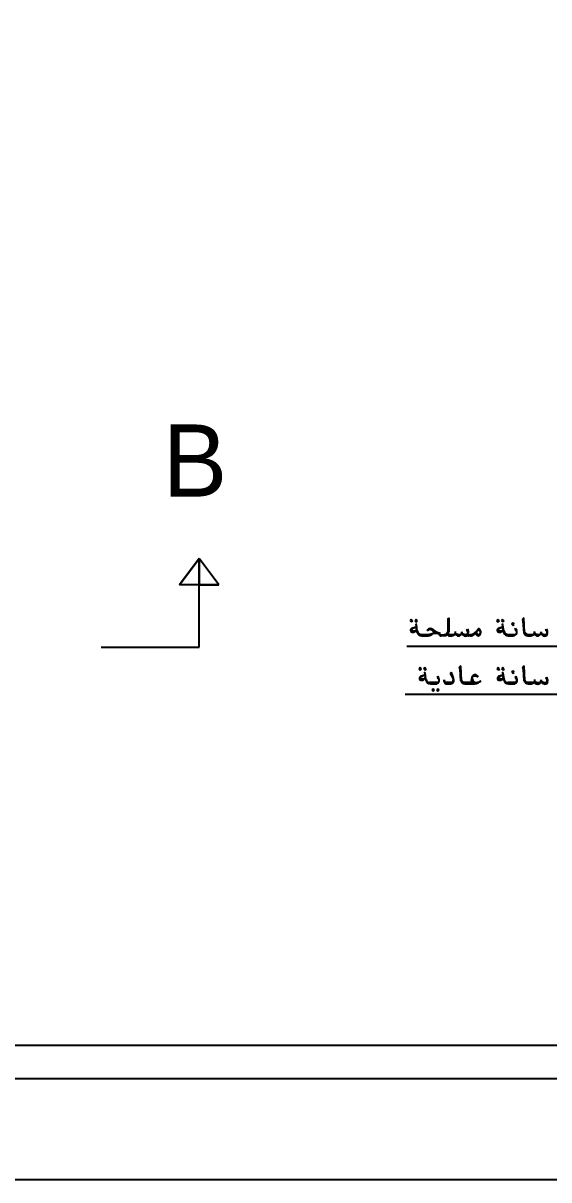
# Model space of a CAD drawing. Header units: millimetres. Extents: x -23396 to 106750, y 116 to 66281.
# Drawn here: x 77023 to 80931, y 33901 to 42500 of the extents above; entities that cross this region are included whole.
import ezdxf

# ---------------------------------------------------------------- set-up
doc = ezdxf.new("R2010")
doc.units = ezdxf.units.MM

# ---------------------------------------------------------------- blocks, each defined once
blk = doc.blocks.new('u14 shaft')
at = {"color": 0}
for p, q in [((-19317.98, -374.115), (-19326.43, -384.65)), ((-19326.43, -384.65), (-19315.83, -395.265)), ((-19309.48, -391), (-19322.18, -380.45)), ((-19305.28, -386.78), (-19317.98, -374.115)), ((-19315.83, -395.265), (-19305.28, -386.78)), ((-19275.63, -374.115), (-19286.23, -384.65)), ((-19286.23, -384.65), (-19273.53, -395.265)), ((-19269.28, -391), (-19281.98, -380.45)), ((-19265.03, -386.78), (-19275.63, -374.115)), ((-19273.53, -395.265), (-19265.03, -386.78)), ((-18998.33, -365.635), (-18994.13, -359.3)), ((-18998.33, -467.2), (-18998.33, -365.635)), ((-18994.13, -359.3), (-18994.13, -479.95)), ((-18568.68, -374.115), (-18579.23, -384.65)), ((-18579.23, -384.65), (-18566.53, -395.265)), ((-18562.33, -391), (-18572.88, -380.45)), ((-18555.98, -386.78), (-18568.68, -374.115)), ((-18566.53, -395.265), (-18555.98, -386.78)), ((-18528.43, -374.115), (-18536.93, -384.65)), ((-18536.93, -384.65), (-18526.33, -395.265)), ((-18519.98, -391), (-18532.68, -380.45)), ((-18515.73, -386.78), (-18528.43, -374.115)), ((-18526.33, -395.265), (-18515.73, -386.78)), ((-18348.53, -365.635), (-18356.98, -380.45)), ((-18356.98, -380.45), (-18350.63, -393.13)), ((-18348.53, -388.935), (-18350.63, -371.985)), ((-18350.63, -393.13), (-18344.28, -484.15)), ((-18344.28, -359.3), (-18348.53, -365.635)), ((-18340.08, -488.345), (-18348.53, -388.935)), ((-18337.93, -484.15), (-18344.28, -359.3)), ((-19317.98, -473.53), (-19320.08, -465.135)), ((-19313.73, -477.815), (-19317.98, -473.53)), ((-19290.43, -479.95), (-19313.73, -477.815)), ((-19311.63, -484.15), (-19292.58, -484.15)), ((-19275.63, -439.7), (-19307.38, -448.185)), ((-19307.38, -450.245), (-19275.63, -441.85)), ((-19292.58, -473.53), (-19305.28, -473.53)), ((-19273.53, -420.615), (-19279.88, -412.215)), ((-19279.88, -412.215), (-19269.28, -486.285)), ((-19275.63, -441.85), (-19275.63, -439.7)), ((-19267.18, -473.53), (-19273.53, -420.615)), ((-19250.23, -505.3), (-19260.83, -494.77)), ((-19106.28, -488.345), (-19171.93, -509.565)), ((-19074.53, -496.83), (-19099.93, -490.48)), ((-19074.53, -503.165), (-19068.18, -492.615)), ((-18833.23, -460.865), (-18841.73, -469.33)), ((-18769.73, -492.615), (-18782.43, -505.3)), ((-18746.48, -473.53), (-18769.73, -498.965)), ((-18744.33, -515.915), (-18767.63, -492.615)), ((-18761.28, -492.615), (-18744.33, -509.565)), ((-18735.88, -463), (-18746.48, -469.33)), ((-18727.43, -465.135), (-18735.88, -463)), ((-18721.08, -475.68), (-18727.43, -465.135)), ((-18570.78, -473.53), (-18570.78, -465.135)), ((-18564.43, -477.815), (-18570.78, -473.53)), ((-18541.13, -479.95), (-18564.43, -477.815)), ((-18564.43, -484.15), (-18543.28, -484.15)), ((-18528.43, -439.7), (-18558.08, -448.185)), ((-18558.08, -450.245), (-18528.43, -441.85)), ((-18545.38, -473.53), (-18555.98, -473.53)), ((-18526.33, -420.615), (-18530.58, -412.215)), ((-18530.58, -412.215), (-18519.98, -486.285)), ((-18528.43, -441.85), (-18528.43, -439.7)), ((-18517.88, -473.53), (-18526.33, -420.615)), ((-18500.93, -505.3), (-18511.53, -494.77)), ((-18439.53, -403.735), (-18450.13, -412.215)), ((-18450.13, -412.215), (-18437.43, -424.9)), ((-18433.18, -420.615), (-18445.88, -407.95)), ((-18428.98, -416.415), (-18439.53, -403.735)), ((-18437.43, -424.9), (-18428.98, -416.415)), ((-18416.28, -452.38), (-18422.63, -460.865)), ((-18418.38, -456.65), (-18412.03, -465.135)), ((-18412.03, -465.135), (-18405.68, -475.68)), ((-18149.58, -460.865), (-18158.03, -469.33)), ((-19235.43, -509.565), (-19250.23, -505.3)), ((-19182.48, -505.3), (-19235.43, -505.3)), ((-19222.73, -509.565), (-19235.43, -509.565)), ((-19171.93, -509.565), (-19229.08, -509.565)), ((-19229.08, -515.915), (-19216.38, -515.915)), ((-19222.73, -515.915), (-19182.48, -515.915)), ((-19074.53, -505.3), (-19034.33, -505.3)), ((-19025.88, -509.565), (-19068.18, -509.565)), ((-19030.08, -515.915), (-19063.98, -515.915)), ((-18956.03, -505.3), (-18998.33, -505.3)), ((-18960.23, -509.565), (-18994.13, -509.565)), ((-18987.78, -515.915), (-18966.58, -515.915)), ((-18833.23, -505.3), (-18809.98, -505.3)), ((-18799.38, -509.565), (-18826.88, -509.565)), ((-18807.83, -515.915), (-18820.53, -515.915)), ((-18782.43, -505.3), (-18799.38, -509.565)), ((-18744.33, -509.565), (-18737.98, -511.65)), ((-18737.98, -511.65), (-18729.53, -509.565)), ((-18729.53, -509.565), (-18723.18, -501.1)), ((-18486.13, -509.565), (-18500.93, -505.3)), ((-18420.48, -505.3), (-18486.13, -505.3)), ((-18473.43, -509.565), (-18486.13, -509.565)), ((-18426.83, -509.565), (-18479.78, -509.565)), ((-18479.78, -515.915), (-18467.08, -515.915)), ((-18473.43, -515.915), (-18435.33, -515.915)), ((-18418.38, -507.43), (-18426.83, -509.565)), ((-18270.23, -505.3), (-18314.68, -505.3)), ((-18274.43, -509.565), (-18308.33, -509.565)), ((-18308.33, -515.915), (-18295.63, -515.915)), ((-18301.98, -515.915), (-18280.78, -515.915)), ((-19356.08, -604.8), (-17770.53, -604.8)), ((-19241.78, -788.965), (-19250.23, -799.515)), ((-19250.23, -799.515), (-19239.63, -812.27)), ((-19233.28, -805.845), (-19245.98, -795.315)), ((-19229.08, -801.65), (-19241.78, -788.965)), ((-19201.53, -788.965), (-19210.03, -799.515)), ((-19210.03, -799.515), (-19197.33, -812.27)), ((-19193.08, -805.845), (-19205.78, -795.315)), ((-19188.83, -801.65), (-19201.53, -788.965)), ((-18896.73, -780.5), (-18903.08, -795.315)), ((-18903.08, -795.315), (-18898.88, -807.98)), ((-18890.38, -776.23), (-18896.73, -780.5)), ((-18894.63, -803.785), (-18896.73, -786.83)), ((-18884.03, -901.15), (-18890.38, -776.23)), ((-18566.53, -788.965), (-18577.13, -799.515)), ((-18577.13, -799.515), (-18564.43, -812.27)), ((-18560.18, -805.845), (-18572.88, -795.315)), ((-18555.98, -801.65), (-18566.53, -788.965)), ((-18526.33, -788.965), (-18536.93, -799.515)), ((-18536.93, -799.515), (-18524.23, -812.27)), ((-18519.98, -805.845), (-18530.58, -795.315)), ((-18513.63, -801.65), (-18526.33, -788.965)), ((-18348.53, -780.5), (-18354.88, -795.315)), ((-18354.88, -795.315), (-18350.63, -807.98)), ((-18342.18, -776.23), (-18348.53, -780.5)), ((-18346.43, -803.785), (-18348.53, -786.83)), ((-18335.83, -901.15), (-18342.18, -776.23)), ((-19241.78, -888.465), (-19243.88, -879.985)), ((-19237.53, -892.665), (-19241.78, -888.465)), ((-19239.63, -812.27), (-19229.08, -801.65)), ((-19214.23, -894.8), (-19237.53, -892.665)), ((-19237.53, -899.015), (-19216.38, -899.015)), ((-19201.53, -856.7), (-19231.18, -865.185)), ((-19231.18, -865.185), (-19201.53, -856.7)), ((-19218.48, -888.465), (-19229.08, -888.465)), ((-19197.33, -835.55), (-19203.68, -829.15)), ((-19203.68, -829.15), (-19193.08, -901.15)), ((-19197.33, -812.27), (-19188.83, -801.65)), ((-19190.98, -888.465), (-19197.33, -835.55)), ((-19089.38, -867.25), (-19095.73, -875.715)), ((-19091.48, -871.515), (-19085.13, -879.985)), ((-19085.13, -879.985), (-19078.78, -892.665)), ((-18972.93, -831.28), (-18981.43, -841.885)), ((-18977.18, -837.615), (-18960.23, -869.38)), ((-18898.88, -807.98), (-18890.38, -901.15)), ((-18888.28, -903.285), (-18894.63, -803.785)), ((-18568.68, -888.465), (-18568.68, -879.985)), ((-18564.43, -892.665), (-18568.68, -888.465)), ((-18564.43, -812.27), (-18555.98, -801.65)), ((-18539.03, -894.8), (-18564.43, -892.665)), ((-18562.33, -899.015), (-18541.13, -899.015)), ((-18526.33, -856.7), (-18558.08, -865.185)), ((-18555.98, -865.185), (-18526.33, -856.7)), ((-18543.28, -888.465), (-18555.98, -888.465)), ((-18524.23, -835.55), (-18528.43, -829.15)), ((-18528.43, -829.15), (-18519.98, -901.15)), ((-18524.23, -812.27), (-18513.63, -801.65)), ((-18515.73, -888.465), (-18524.23, -835.55)), ((-18439.53, -818.6), (-18448.03, -829.15)), ((-18448.03, -829.15), (-18435.33, -839.75)), ((-18431.08, -835.55), (-18443.78, -822.8)), ((-18426.83, -831.28), (-18439.53, -818.6)), ((-18435.33, -839.75), (-18426.83, -831.28)), ((-18414.13, -867.25), (-18422.63, -875.715)), ((-18416.28, -871.515), (-18409.93, -879.985)), ((-18409.93, -879.985), (-18405.68, -892.665)), ((-18350.63, -807.98), (-18342.18, -901.15)), ((-18340.08, -903.285), (-18346.43, -803.785)), ((-18147.43, -875.715), (-18155.93, -884.2)), ((-19174.03, -920.165), (-19184.63, -909.615)), ((-19159.23, -924.435), (-19174.03, -920.165)), ((-19093.58, -920.165), (-19159.23, -920.165)), ((-19146.53, -924.435), (-19159.23, -924.435)), ((-19097.83, -924.435), (-19152.88, -924.435)), ((-19152.88, -930.765), (-19140.18, -930.765)), ((-19146.53, -930.765), (-19108.43, -930.765)), ((-19129.58, -973.08), (-19140.18, -981.55)), ((-19140.18, -981.55), (-19127.48, -994.3)), ((-19123.23, -987.9), (-19133.83, -977.35)), ((-19116.88, -983.68), (-19129.58, -973.08)), ((-19127.48, -994.3), (-19116.88, -983.68)), ((-19091.48, -922.3), (-19097.83, -924.435)), ((-19089.38, -973.08), (-19097.83, -981.55)), ((-19097.83, -981.55), (-19087.23, -994.3)), ((-19080.88, -987.9), (-19093.58, -977.35)), ((-19076.68, -983.68), (-19089.38, -973.08)), ((-19087.23, -994.3), (-19076.68, -983.68)), ((-18970.83, -920.165), (-19019.53, -920.165)), ((-18972.93, -924.435), (-19011.03, -924.435)), ((-19011.03, -930.765), (-18977.18, -930.765)), ((-18784.58, -920.165), (-18860.78, -920.165)), ((-18761.28, -924.435), (-18854.43, -924.435)), ((-18854.43, -930.765), (-18843.83, -930.765)), ((-18848.08, -930.765), (-18771.88, -930.765)), ((-18500.93, -920.165), (-18511.53, -909.615)), ((-18486.13, -924.435), (-18500.93, -920.165)), ((-18471.28, -924.435), (-18486.13, -924.435)), ((-18420.48, -920.165), (-18483.98, -920.165)), ((-18424.73, -924.435), (-18477.63, -924.435)), ((-18477.63, -930.765), (-18467.08, -930.765)), ((-18471.28, -930.765), (-18433.18, -930.765)), ((-18416.28, -922.3), (-18424.73, -924.435)), ((-18270.23, -920.165), (-18312.53, -920.165)), ((-18272.33, -924.435), (-18306.18, -924.435)), ((-18306.18, -930.765), (-18295.63, -930.765)), ((-18299.83, -930.765), (-18278.68, -930.765)), ((-17614.03, -1023.935), (-19370.88, -1023.935))]:
    blk.add_line(p, q, dxfattribs=at)
for points in [[(-19307.38, -447.215), (-19318.48, -450.795), (-19325.53, -461.82), (-19324.13, -473.475)], [(-19324.13, -474.925), (-19322.73, -480.905), (-19317.08, -484.905), (-19311.08, -484.01)], [(-19306.48, -448.395), (-19312.13, -449.56), (-19316.18, -454.655), (-19315.83, -460.44)], [(-19315.83, -460.44), (-19315.48, -466.155), (-19311.08, -470.78), (-19305.43, -471.395)], [(-19293.28, -473.475), (-19286.23, -474.025), (-19279.18, -471.395), (-19274.23, -466.3)], [(-19292.03, -481.325), (-19283.73, -479.335), (-19277.23, -473.195), (-19274.73, -465.135)], [(-19268.03, -484.5), (-19263.28, -502.405), (-19246.73, -514.61), (-19228.38, -513.78)], [(-19266.63, -472.435), (-19263.48, -491.24), (-19246.38, -504.47), (-19227.48, -503.095)], [(-19181.08, -503.095), (-19157.28, -503.92), (-19133.83, -497.235), (-19114.08, -484.01)], [(-19153.38, -452.38), (-19165.73, -452.17), (-19176.88, -459.895), (-19180.93, -471.465)], [(-19134.33, -469.12), (-19147.58, -457.285), (-19168.03, -458.31), (-19180.23, -471.465)], [(-19134.68, -462.93), (-19142.98, -456.86), (-19153.73, -455.08), (-19163.63, -458.095)], [(-19132.08, -460.725), (-19138.03, -455.485), (-19145.63, -452.52), (-19153.58, -452.38)], [(-19120.58, -495.385), (-19128.68, -496.62), (-19136.48, -499.51), (-19143.53, -503.85)], [(-19134.68, -462.1), (-19123.08, -471.395), (-19110.73, -479.81), (-19097.68, -487.185)], [(-19133.83, -468.36), (-19127.48, -473.885), (-19120.78, -478.7), (-19113.38, -482.775)], [(-19131.33, -461.555), (-19113.38, -477.745), (-19090.78, -488.205), (-19066.78, -491.45)], [(-19073.33, -502.83), (-19087.43, -495.72), (-19103.48, -493.18), (-19118.98, -495.65)], [(-19033.43, -503.165), (-19024.08, -503.235), (-19015.13, -499.585), (-19008.58, -492.97)], [(-19023.58, -510.89), (-19007.68, -507.575), (-18995.73, -494.13), (-18994.28, -477.885)], [(-19008.58, -492.97), (-19002.08, -486.355), (-18998.33, -477.395), (-18998.33, -468.095)], [(-19004.33, -503.585), (-18997.83, -496.97), (-18994.13, -488.01), (-18994.13, -478.63)], [(-18957.78, -509.3), (-18950.53, -508.33), (-18944.18, -504.47), (-18939.78, -498.615)], [(-18954.78, -503.095), (-18942.98, -501.86), (-18934.13, -491.52), (-18934.83, -479.67)], [(-18941.93, -502.76), (-18936.43, -496.145), (-18933.98, -487.445), (-18935.23, -478.91)], [(-18939.28, -494.06), (-18934.83, -506.675), (-18923.03, -515.37), (-18909.63, -515.845)], [(-18938.73, -494.89), (-18925.48, -500.48), (-18911.38, -503.305), (-18897.08, -503.165)], [(-18909.63, -515.845), (-18896.23, -516.395), (-18883.88, -508.755), (-18878.43, -496.48)], [(-18897.48, -503.165), (-18890.73, -503.095), (-18884.58, -499.105), (-18881.58, -492.97)], [(-18881.58, -491.59), (-18879.83, -487.94), (-18878.58, -483.935), (-18878.08, -479.88)], [(-18879.13, -495.105), (-18877.68, -490.55), (-18877.33, -485.735), (-18877.88, -480.975)], [(-18878.93, -496.62), (-18873.98, -507.575), (-18863.43, -514.945), (-18851.43, -515.845)], [(-18877.33, -494.625), (-18866.93, -501.03), (-18854.78, -503.92), (-18842.58, -503.025)], [(-18851.08, -517.91), (-18836.98, -519.02), (-18824.43, -508.685), (-18822.83, -494.625)], [(-18846.28, -511.225), (-18838.38, -509.85), (-18831.48, -505.155), (-18827.08, -498.42)], [(-18843.48, -503.165), (-18834.68, -502.475), (-18827.63, -495.385), (-18826.88, -486.425)], [(-18826.88, -486.425), (-18826.38, -477.535), (-18832.38, -469.545), (-18841.18, -467.605)], [(-18825.13, -477.675), (-18827.08, -472.65), (-18830.08, -468.095), (-18833.78, -464.235)], [(-18823.03, -493.585), (-18821.63, -481.185), (-18824.63, -468.645), (-18831.68, -458.235)], [(-18809.63, -504.965), (-18781.03, -502.335), (-18755.48, -485.525), (-18741.88, -460.18)], [(-18807.13, -515.915), (-18792.53, -515.985), (-18778.38, -509.85), (-18768.53, -498.965)], [(-18756.88, -483.25), (-18755.83, -493.725), (-18747.53, -502), (-18737.13, -503.095)], [(-18730.08, -467.955), (-18735.53, -466.23), (-18741.53, -467.605), (-18745.78, -471.535)], [(-18735.73, -454.515), (-18738.53, -454.8), (-18740.98, -456.315), (-18742.58, -458.59)], [(-18737.28, -503.165), (-18731.48, -503.305), (-18726.03, -500.625), (-18722.48, -495.86)], [(-18728.13, -457.285), (-18730.08, -455.275), (-18732.88, -454.32), (-18735.73, -454.515)], [(-18732.18, -516.32), (-18723.18, -509.445), (-18717.53, -498.965), (-18716.83, -487.66)], [(-18719.33, -480.02), (-18720.38, -474.29), (-18724.43, -469.755), (-18730.08, -467.955)], [(-18716.83, -487.66), (-18716.13, -476.3), (-18720.38, -465.205), (-18728.48, -457.285)], [(-18722.48, -495.86), (-18718.93, -491.17), (-18718.08, -485.05), (-18719.83, -479.455)], [(-18558.08, -447.215), (-18569.18, -450.795), (-18576.23, -461.82), (-18574.83, -473.475)], [(-18574.83, -474.925), (-18573.43, -480.905), (-18567.78, -484.905), (-18561.78, -484.01)], [(-18557.18, -448.395), (-18562.83, -449.56), (-18566.93, -454.655), (-18566.53, -460.44)], [(-18566.53, -460.44), (-18566.18, -466.155), (-18561.78, -470.78), (-18556.13, -471.395)], [(-18543.98, -473.475), (-18536.93, -474.025), (-18529.88, -471.395), (-18524.93, -466.3)], [(-18542.73, -481.325), (-18534.43, -479.335), (-18527.93, -473.195), (-18525.43, -465.135)], [(-18518.73, -484.5), (-18513.98, -502.405), (-18497.43, -514.61), (-18479.08, -513.78)], [(-18517.33, -472.435), (-18514.18, -491.24), (-18497.08, -504.47), (-18478.18, -503.095)], [(-18434.98, -513.78), (-18420.48, -514.115), (-18407.78, -504.345), (-18404.43, -490.215)], [(-18403.93, -481.875), (-18407.78, -473.265), (-18413.63, -465.68), (-18421.03, -459.895)], [(-18419.43, -503.165), (-18414.13, -503.165), (-18409.23, -500.555), (-18406.23, -496.145)], [(-18404.43, -491.805), (-18401.63, -477.25), (-18406.03, -462.24), (-18416.28, -451.55)], [(-18406.23, -496.145), (-18403.23, -491.735), (-18402.68, -486.07), (-18404.78, -481.255)], [(-18344.13, -484.695), (-18342.18, -502.88), (-18326.48, -516.535), (-18308.13, -515.915)], [(-18338.33, -487.185), (-18333.53, -501.505), (-18319.43, -510.75), (-18304.43, -509.445)], [(-18336.53, -483.53), (-18332.48, -496.075), (-18320.33, -504.135), (-18307.08, -503.095)], [(-18274.08, -509.3), (-18266.88, -508.33), (-18260.33, -504.47), (-18256.28, -498.615)], [(-18268.98, -503.095), (-18257.18, -501.86), (-18248.33, -491.52), (-18249.03, -479.67)], [(-18258.23, -502.76), (-18252.78, -496.145), (-18250.28, -487.445), (-18251.53, -478.91)], [(-18255.58, -494.06), (-18251.18, -506.675), (-18239.33, -515.37), (-18225.93, -515.845)], [(-18252.93, -494.89), (-18239.68, -500.48), (-18225.58, -503.305), (-18211.28, -503.165)], [(-18225.93, -515.845), (-18212.53, -516.395), (-18200.18, -508.755), (-18194.73, -496.48)], [(-18211.68, -503.165), (-18204.93, -503.095), (-18198.78, -499.105), (-18195.78, -492.97)], [(-18195.78, -491.59), (-18194.03, -487.94), (-18192.78, -483.935), (-18192.28, -479.88)], [(-18195.23, -496.62), (-18190.33, -507.575), (-18179.73, -514.945), (-18167.73, -515.845)], [(-18193.68, -494.625), (-18183.28, -501.03), (-18171.08, -503.92), (-18158.93, -503.025)], [(-18193.33, -495.105), (-18191.88, -490.55), (-18191.53, -485.735), (-18192.08, -480.975)], [(-18167.38, -517.91), (-18153.28, -519.02), (-18140.73, -508.685), (-18139.18, -494.625)], [(-18160.48, -511.225), (-18152.58, -509.85), (-18145.68, -505.155), (-18141.28, -498.42)], [(-18157.68, -503.165), (-18148.88, -502.475), (-18141.83, -495.385), (-18141.08, -486.425)], [(-18141.08, -486.425), (-18140.58, -477.535), (-18146.58, -469.545), (-18155.38, -467.605)], [(-18141.48, -477.675), (-18143.38, -472.65), (-18146.38, -468.095), (-18150.08, -464.235)], [(-18139.33, -493.585), (-18137.93, -481.185), (-18140.93, -468.645), (-18147.98, -458.235)], [(-19233.28, -504.205), (-19233.28, -507.29), (-19232.08, -510.255), (-19229.93, -512.46)], [(-19229.93, -512.46), (-19227.68, -514.665), (-19224.68, -515.915), (-19221.68, -515.915)], [(-19181.28, -515.845), (-19167.18, -515.495), (-19153.38, -511.295), (-19141.38, -503.78)], [(-19074.53, -504.205), (-19074.53, -507.29), (-19073.33, -510.255), (-19071.18, -512.46)], [(-19071.18, -512.46), (-19068.93, -514.665), (-19065.93, -515.915), (-19062.93, -515.915)], [(-19029.23, -513.78), (-19019.88, -513.855), (-19010.88, -510.13), (-19004.33, -503.585)], [(-18998.33, -504.205), (-18998.33, -507.29), (-18997.13, -510.255), (-18994.98, -512.46)], [(-18994.98, -512.46), (-18992.73, -514.665), (-18989.73, -515.915), (-18986.73, -515.915)], [(-18964.13, -513.78), (-18955.48, -513.36), (-18947.53, -509.37), (-18941.93, -502.76)], [(-18930.43, -502.265), (-18917.93, -511.505), (-18900.98, -511.985), (-18887.93, -503.445)], [(-18868.73, -505.72), (-18862.38, -510.605), (-18854.23, -512.6), (-18846.28, -511.225)], [(-18831.13, -504.205), (-18831.13, -507.29), (-18829.88, -510.255), (-18827.78, -512.46)], [(-18827.78, -512.46), (-18825.48, -514.665), (-18822.48, -515.915), (-18819.48, -515.915)], [(-18742.78, -513.165), (-18740.13, -516.32), (-18735.53, -516.815), (-18732.38, -514.33)], [(-18483.98, -504.205), (-18483.98, -507.29), (-18482.78, -510.255), (-18480.63, -512.46)], [(-18480.63, -512.46), (-18478.38, -514.665), (-18475.38, -515.915), (-18472.38, -515.915)], [(-18312.53, -504.205), (-18312.53, -507.29), (-18311.33, -510.255), (-18309.18, -512.46)], [(-18309.18, -512.46), (-18306.93, -514.665), (-18303.93, -515.915), (-18300.93, -515.915)], [(-18280.43, -513.78), (-18271.83, -513.36), (-18263.88, -509.37), (-18258.23, -502.76)], [(-18244.63, -502.265), (-18232.13, -511.505), (-18215.18, -511.985), (-18202.13, -503.445)], [(-18182.93, -505.72), (-18176.58, -510.605), (-18168.43, -512.6), (-18160.48, -511.225)], [(-19231.18, -864.215), (-19242.28, -867.725), (-19249.33, -878.82), (-19247.93, -890.46)], [(-19247.93, -889.775), (-19246.53, -895.77), (-19240.88, -899.755), (-19234.88, -898.945)], [(-19230.28, -863.245), (-19235.93, -864.425), (-19240.03, -869.525), (-19239.63, -875.31)], [(-19239.63, -875.31), (-19239.28, -881.025), (-19234.88, -885.715), (-19229.23, -886.265)], [(-19217.08, -888.325), (-19210.03, -888.875), (-19202.98, -886.265), (-19198.03, -881.165)], [(-19215.83, -896.175), (-19207.53, -894.185), (-19201.03, -888.045), (-19198.53, -879.985)], [(-19191.83, -899.35), (-19187.08, -917.27), (-19170.53, -929.46), (-19152.18, -928.63)], [(-19190.43, -889.44), (-19187.28, -908.24), (-19170.13, -921.47), (-19151.28, -920.095)], [(-19077.03, -896.74), (-19080.88, -888.115), (-19086.73, -880.55), (-19094.13, -874.76)], [(-19077.53, -906.655), (-19074.73, -892.12), (-19079.13, -877.09), (-19089.38, -866.42)], [(-19079.33, -910.99), (-19076.33, -906.585), (-19075.78, -901.01), (-19077.88, -896.105)], [(-19035.38, -894.605), (-19037.68, -902.93), (-19036.08, -911.96), (-19030.98, -918.91)], [(-19034.18, -895.345), (-19035.58, -906.035), (-19028.33, -915.95), (-19017.58, -917.75)], [(-18952.33, -899.07), (-18956.38, -877.99), (-18965.53, -858.145), (-18978.78, -841.265)], [(-18950.03, -899.9), (-18953.73, -876.065), (-18960.98, -852.91), (-18971.73, -831.355)], [(-18957.43, -912.245), (-18954.63, -908.645), (-18953.38, -904.115), (-18954.08, -899.635)], [(-18955.83, -921.4), (-18950.88, -915.545), (-18948.78, -907.835), (-18950.03, -900.25)], [(-18890.23, -899.56), (-18888.28, -917.82), (-18872.58, -931.385), (-18854.23, -930.765)], [(-18882.63, -898.38), (-18878.58, -910.92), (-18866.43, -918.985), (-18853.18, -917.96)], [(-18799.38, -894.66), (-18799.93, -904.925), (-18793.93, -914.31), (-18784.38, -918.295)], [(-18790.23, -868.41), (-18794.43, -876.895), (-18796.93, -886.19), (-18797.28, -895.63)], [(-18781.58, -860.775), (-18790.03, -866.895), (-18795.13, -876.825), (-18795.13, -887.355)], [(-18795.13, -887.355), (-18795.13, -897.905), (-18790.03, -907.835), (-18781.58, -913.955)], [(-18780.33, -863.86), (-18788.43, -866.35), (-18793.73, -874.2), (-18793.03, -882.68)], [(-18790.58, -882.755), (-18788.98, -896.245), (-18782.08, -908.645), (-18771.53, -917.2)], [(-18772.23, -851.955), (-18779.83, -854.495), (-18786.18, -860.015), (-18789.68, -867.175)], [(-18749.13, -862.695), (-18758.13, -855.66), (-18770.48, -854.705), (-18780.33, -860.21)], [(-18738.73, -873.175), (-18749.98, -863.79), (-18764.98, -860.705), (-18778.93, -864.83)], [(-18753.68, -854.97), (-18758.98, -850.51), (-18766.38, -849.185), (-18772.93, -851.39)], [(-18737.98, -873.51), (-18741.88, -867.175), (-18746.63, -861.46), (-18752.28, -856.63)], [(-18574.83, -889.775), (-18573.43, -895.77), (-18567.78, -899.755), (-18561.78, -898.945)], [(-18555.98, -864.215), (-18567.08, -867.725), (-18574.13, -878.82), (-18572.73, -890.46)], [(-18555.08, -863.245), (-18560.73, -864.425), (-18564.78, -869.525), (-18564.43, -875.31)], [(-18564.43, -875.31), (-18564.08, -881.025), (-18559.68, -885.715), (-18554.03, -886.265)], [(-18541.88, -888.325), (-18534.78, -888.875), (-18527.73, -886.265), (-18522.83, -881.165)], [(-18540.63, -896.175), (-18532.33, -894.185), (-18525.83, -888.045), (-18523.33, -879.985)], [(-18517.33, -889.44), (-18514.18, -908.24), (-18497.08, -921.47), (-18478.18, -920.095)], [(-18516.63, -899.35), (-18511.88, -917.27), (-18495.28, -929.46), (-18476.93, -928.63)], [(-18403.93, -896.74), (-18407.78, -888.115), (-18413.63, -880.55), (-18421.03, -874.76)], [(-18402.33, -906.655), (-18399.53, -892.12), (-18403.93, -877.09), (-18414.13, -866.42)], [(-18406.23, -910.99), (-18403.23, -906.585), (-18402.68, -901.01), (-18404.78, -896.105)], [(-18342.03, -899.56), (-18340.08, -917.82), (-18324.38, -931.385), (-18306.03, -930.765)], [(-18334.43, -898.38), (-18330.38, -910.92), (-18318.18, -918.985), (-18304.98, -917.96)], [(-18268.98, -917.96), (-18257.18, -916.705), (-18248.33, -906.37), (-18249.03, -894.535)], [(-18256.13, -917.605), (-18250.63, -910.99), (-18248.18, -902.385), (-18249.43, -893.775)], [(-18195.78, -906.44), (-18194.03, -902.79), (-18192.78, -898.805), (-18192.28, -894.73)], [(-18193.33, -909.97), (-18191.88, -905.42), (-18191.53, -900.585), (-18192.08, -895.84)], [(-18141.08, -901.275), (-18140.58, -892.4), (-18146.58, -884.32), (-18155.38, -882.47)], [(-18139.33, -892.525), (-18141.28, -887.495), (-18144.28, -882.945), (-18147.98, -879.17)], [(-18137.23, -908.45), (-18135.83, -896.05), (-18138.83, -883.51), (-18145.88, -873.105)], [(-19157.08, -919.055), (-19157.08, -922.16), (-19155.88, -925.19), (-19153.73, -927.395)], [(-19153.73, -927.395), (-19151.48, -929.53), (-19148.48, -930.765), (-19145.48, -930.765)], [(-19108.08, -930.765), (-19093.58, -931.12), (-19080.88, -921.26), (-19077.53, -907.2)], [(-19092.53, -918.1), (-19087.23, -918.1), (-19082.33, -915.4), (-19079.33, -910.99)], [(-19030.98, -918.91), (-19025.88, -925.95), (-19017.93, -930.29), (-19009.28, -930.695)], [(-19030.08, -915.14), (-19025.68, -921.4), (-19018.28, -924.91), (-19010.53, -924.365)], [(-18975.78, -930.765), (-18968.18, -930.695), (-18960.98, -927.255), (-18955.83, -921.4)], [(-18972.23, -924.365), (-18963.78, -923.675), (-18956.53, -918.295), (-18953.38, -910.585)], [(-18969.08, -918.03), (-18964.48, -917.82), (-18960.23, -915.755), (-18957.43, -912.245)], [(-18886.53, -902.03), (-18881.78, -916.445), (-18867.63, -925.595), (-18852.63, -924.29)], [(-18860.78, -919.055), (-18860.78, -922.16), (-18859.53, -925.19), (-18857.43, -927.395)], [(-18857.43, -927.395), (-18855.13, -929.53), (-18852.13, -930.765), (-18849.13, -930.765)], [(-18771.68, -916.92), (-18751.58, -920.36), (-18730.78, -916.02), (-18713.48, -904.8)], [(-18770.63, -928.63), (-18749.48, -928.63), (-18729.18, -919.545), (-18714.88, -903.69)], [(-18761.28, -924.08), (-18752.13, -923.2), (-18743.28, -920.78), (-18734.98, -916.85)], [(-18481.88, -919.055), (-18481.88, -922.16), (-18480.63, -925.19), (-18478.53, -927.395)], [(-18478.53, -927.395), (-18476.23, -929.53), (-18473.23, -930.765), (-18470.23, -930.765)], [(-18432.83, -930.765), (-18418.38, -931.12), (-18405.68, -921.26), (-18402.33, -907.2)], [(-18419.43, -918.1), (-18414.13, -918.1), (-18409.23, -915.4), (-18406.23, -910.99)], [(-18336.18, -902.03), (-18331.43, -916.445), (-18317.33, -925.595), (-18302.33, -924.29)], [(-18310.43, -919.055), (-18310.43, -922.16), (-18309.18, -925.19), (-18307.08, -927.395)], [(-18307.08, -927.395), (-18304.78, -929.53), (-18301.78, -930.765), (-18298.78, -930.765)], [(-18278.33, -928.63), (-18269.68, -928.225), (-18261.73, -924.22), (-18256.13, -917.605)], [(-18271.98, -924.15), (-18264.73, -923.2), (-18258.23, -919.335), (-18253.98, -913.48)], [(-18253.48, -910.99), (-18249.03, -923.675), (-18237.23, -932.285), (-18223.83, -932.83)], [(-18252.93, -909.76), (-18239.68, -915.33), (-18225.58, -918.155), (-18211.28, -918.1)], [(-18242.53, -917.13), (-18229.98, -926.355), (-18213.08, -926.85), (-18200.03, -918.295)], [(-18223.83, -932.83), (-18210.43, -933.395), (-18198.08, -925.74), (-18192.63, -913.48)], [(-18211.68, -918.1), (-18204.93, -917.96), (-18198.78, -913.955), (-18195.78, -907.835)], [(-18193.13, -911.485), (-18188.18, -922.51), (-18177.63, -929.885), (-18165.63, -930.695)], [(-18191.53, -909.475), (-18181.13, -915.895), (-18168.98, -918.86), (-18156.78, -917.89)], [(-18182.93, -920.57), (-18176.58, -925.475), (-18168.43, -927.465), (-18160.48, -926.09)], [(-18165.28, -932.83), (-18151.18, -933.87), (-18138.63, -923.535), (-18137.03, -909.475)], [(-18160.48, -926.09), (-18152.58, -924.715), (-18145.68, -920.025), (-18141.28, -913.27)], [(-18157.68, -918.03), (-18148.88, -917.34), (-18141.83, -910.235), (-18141.08, -901.275)]]:
    blk.add_open_spline(points, degree=3, dxfattribs=at)
blk = doc.blocks.new('upn st')
at = {"color": 0}
for p, q in [((3286.65, -5515.213), (3315.86, -5475.843)), ((3315.86, -5475.843), (3286.65, -5515.213)), ((3345.07, -5515.213), (3315.86, -5475.843)), ((3315.86, -5475.843), (3315.86, -5515.213)), ((3315.86, -5475.843), (3315.86, -5515.213)), ((3345.07, -5515.213), (3315.86, -5475.843)), ((3315.86, -5475.843), (3315.86, -5515.213)), ((3315.86, -5475.843), (3315.86, -5515.213)), ((3315.86, -5607.923), (3315.86, -5475.843)), ((3345.07, -5515.213), (3315.86, -5475.843)), ((3315.86, -5515.213), (3286.65, -5515.213)), ((3315.86, -5515.213), (3286.65, -5515.213)), ((3345.07, -5515.213), (3286.65, -5515.213)), ((3315.86, -5515.213), (3345.07, -5515.213)), ((3315.86, -5515.213), (3345.07, -5515.213)), ((3169.81, -5607.923), (3315.86, -5607.923)), ((8799.558, -6199.87), (200, -6199.87))]:
    blk.add_line(p, q, dxfattribs=at)
at = {"linetype": 'Continuous'}
for points in [[(0, 0), (8999.558, 0), (8999.558, -6399.87), (0, -6399.87)], [(150, -150), (8849.558, -150), (8849.558, -6249.87), (150, -6249.87)], [(200, -200), (8799.558, -200), (8799.558, -6199.87), (200, -6199.87)]]:
    blk.add_lwpolyline(points, close=True, dxfattribs=at)
at = {"linetype": 'Continuous', "xscale": 0.171875, "yscale": 0.171875, "zscale": 0.171875}
blk.add_blockref('u14 shaft', (6951.345, -5502.442), dxfattribs=at)
at = {"linetype": 'Continuous', "insert": (3261.742, -5276.68), "char_height": 107.331, "attachment_point": 1}
blk.add_mtext_dynamic_manual_height_columns('B', width=211.84064, gutter_width=536.653, heights=[0], dxfattribs=at)

msp = doc.modelspace()

# ---------------------------------------------------------------- block references
at = {"xscale": 5, "yscale": 5, "zscale": 5}
msp.add_blockref('upn st', (61752.657, 65900.837), dxfattribs=at)

doc.saveas('drawing.dxf')
